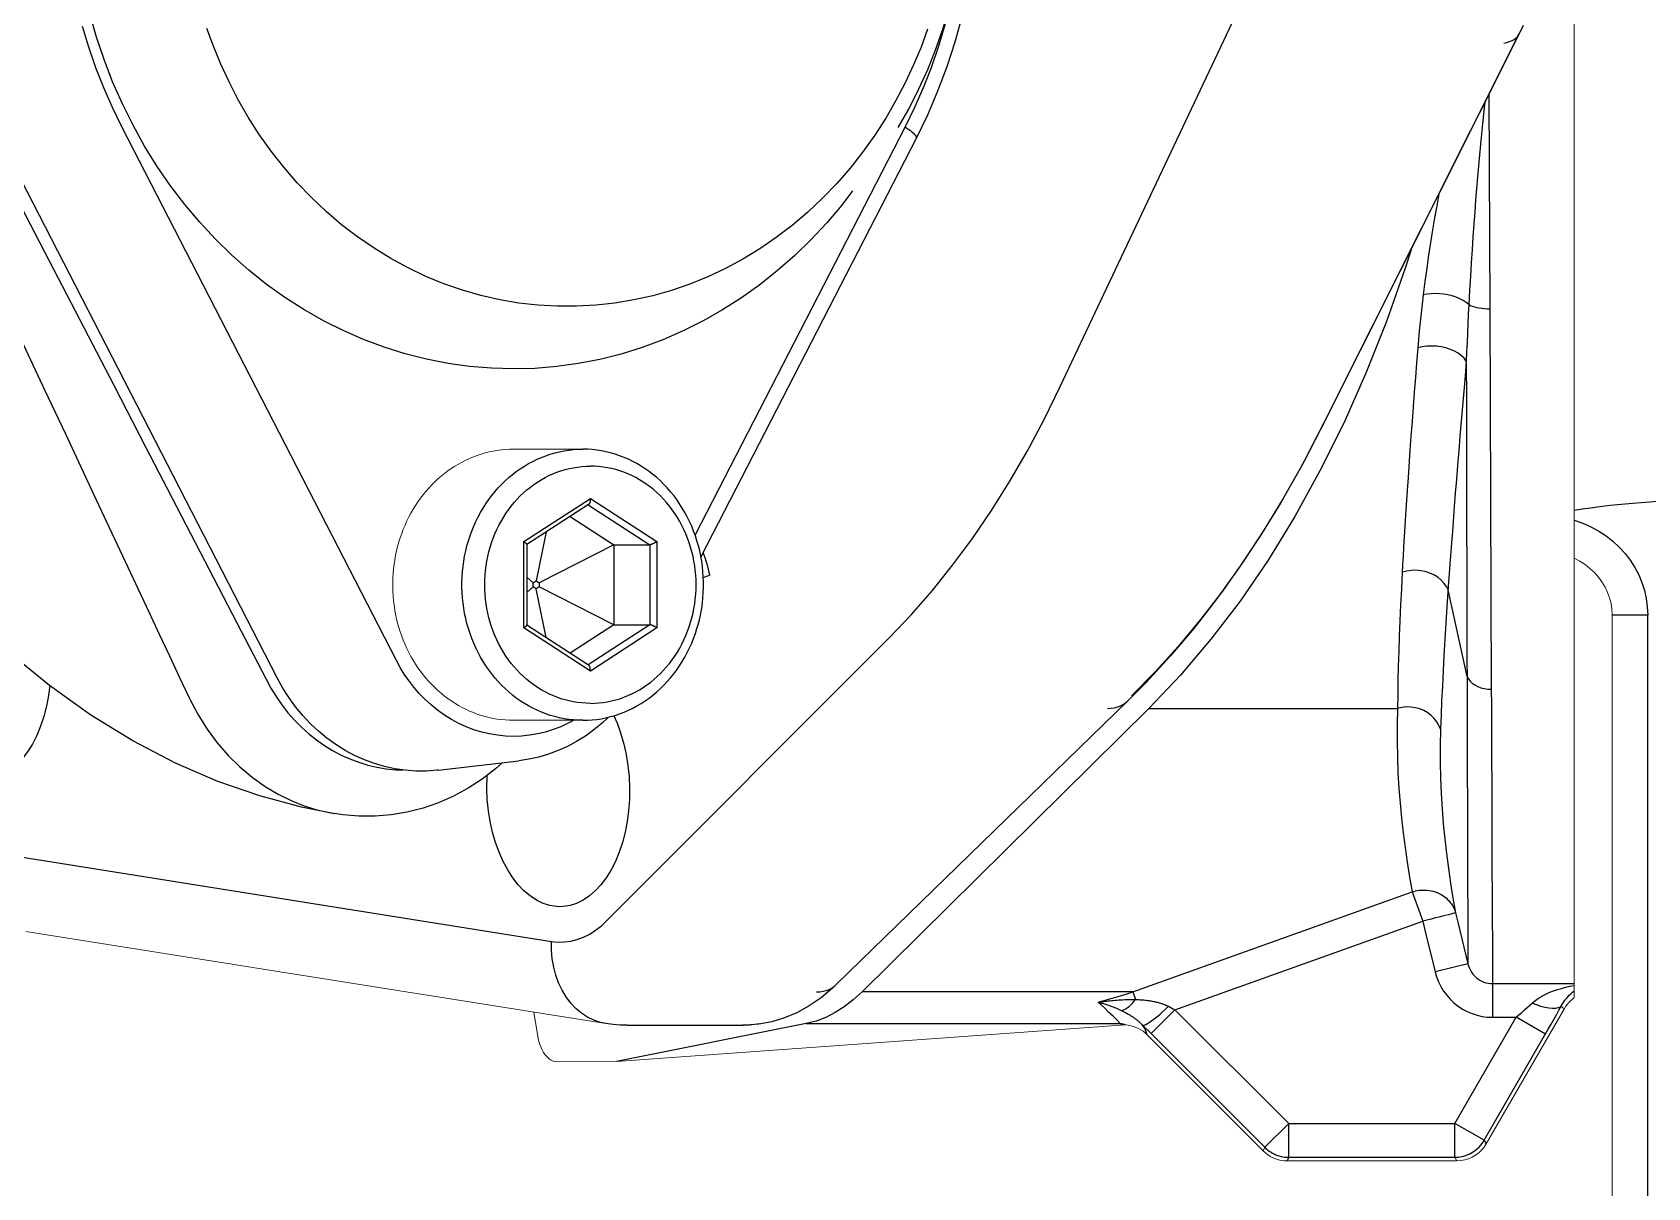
# Model space of a CAD drawing. Header units: millimetres. Extents: x 100 to 1590, y 100 to 694.
# Drawn here: x 1478.762 to 1479.656, y 501.759 to 502.399 of the extents above; entities that cross this region are included whole.
import ezdxf

# ---------------------------------------------------------------- set-up
doc = ezdxf.new("R2010")
doc.units = ezdxf.units.MM
doc.layers.add('DTM_AXIS', color=7, linetype='Continuous', lineweight=9)
doc.layers.add('OUTLINE', color=6, linetype='Continuous', lineweight=9)

msp = doc.modelspace()

# ---------------------------------------------------------------- linework, layer by layer
at = {"color": 9, "linetype": 'Continuous'}
for p, q in [((1479.33118, 502.20268), (1479.43438, 502.42119)), ((1479.58488, 502.39755), (1479.47521, 502.17904)), ((1479.58488, 502.39755), (1479.58548, 502.39866)), ((1479.58724, 502.40249), (1479.58489, 502.39755)), ((1479.56827, 502.36433), (1479.56876, 502.24575)), ((1478.96392, 502.05112), (1478.81201, 502.34644)), ((1479.24529, 502.34644), (1479.12911, 502.12059)), ((1479.56876, 502.24575), (1479.56961, 502.03523)), ((1479.5558, 502.21681), (1479.55508, 502.20851)), ((1479.55508, 502.20851), (1479.55367, 502.19192)), ((1479.47521, 502.17904), (1479.47723, 502.18276)), ((1478.79785, 502.14007), (1478.80941, 502.11538)), ((1479.03437, 502.11693), (1479.07121, 502.1408)), ((1479.06993, 502.13729), (1479.10401, 502.1152)), ((1479.07121, 502.1408), (1479.10805, 502.11693)), ((1478.80941, 502.11538), (1478.82685, 502.07808)), ((1479.03437, 502.0692), (1479.03437, 502.11693)), ((1479.10401, 502.1152), (1479.10401, 502.07093)), ((1479.10805, 502.11693), (1479.10805, 502.0692)), ((1479.1372, 502.09839), (1479.13368, 502.09697)), ((1479.5562, 502.04238), (1479.54572, 502.09019)), ((1479.65614, 502.07632), (1479.63647, 502.07632)), ((1479.07121, 502.04533), (1479.03437, 502.0692)), ((1479.10401, 502.07093), (1479.06993, 502.04884)), ((1479.10805, 502.0692), (1479.07121, 502.04533)), ((1479.08039, 501.90724), (1479.23688, 502.06412)), ((1478.84943, 502.03011), (1478.84975, 502.02944)), ((1479.38019, 502.02466), (1479.51775, 502.02466)), ((1479.56972, 502.00797), (1479.56976, 501.99888)), ((1479.56976, 501.99888), (1479.56983, 501.98076)), ((1479.55641, 501.96319), (1479.55646, 501.94635)), ((1478.72879, 501.94676), (1479.04974, 501.89576)), ((1479.55646, 501.94635), (1479.5565, 501.9303)), ((1479.56998, 501.94523), (1479.57012, 501.91243)), ((1479.5565, 501.9303), (1479.55658, 501.90861)), ((1479.37129, 501.86777), (1479.52589, 501.92313)), ((1479.52589, 501.92313), (1479.53166, 501.90702)), ((1479.57012, 501.91243), (1479.57023, 501.89151)), ((1479.39463, 501.85795), (1479.53166, 501.90702)), ((1479.53166, 501.90702), (1479.53306, 501.90129)), ((1479.54986, 501.91148), (1479.55127, 501.90573)), ((1479.55127, 501.90573), (1479.5567, 501.88338)), ((1479.55658, 501.90861), (1479.55665, 501.89132)), ((1479.53306, 501.90129), (1479.53848, 501.87898)), ((1479.55665, 501.89132), (1479.5567, 501.88338)), ((1479.57023, 501.89151), (1479.5703, 501.88037)), ((1479.5567, 501.88338), (1479.53848, 501.87898)), ((1479.5703, 501.88037), (1479.57036, 501.87236)), ((1479.37129, 501.86777), (1479.22151, 501.86777)), ((1479.37129, 501.86777), (1479.37278, 501.86361)), ((1479.57036, 501.87236), (1479.61555, 501.87236)), ((1479.57036, 501.87236), (1479.57036, 501.85374)), ((1479.61307, 501.8709), (1479.61555, 501.87136)), ((1479.35217, 501.86213), (1479.35362, 501.86233)), ((1479.35362, 501.86233), (1479.35518, 501.86253)), ((1479.39099, 501.85982), (1479.39463, 501.85795)), ((1479.58798, 501.85781), (1479.59222, 501.86161)), ((1479.16477, 501.85018), (1479.15922, 501.84945)), ((1479.19059, 501.85026), (1479.23551, 501.85026)), ((1479.36457, 501.85011), (1479.36219, 501.85249)), ((1479.38139, 501.84471), (1479.39463, 501.85795)), ((1479.39463, 501.85795), (1479.45752, 501.79506)), ((1479.54945, 501.79506), (1479.58333, 501.85374)), ((1479.57036, 501.85374), (1479.58333, 501.85374)), ((1479.59955, 501.84438), (1479.58333, 501.85374)), ((1479.15922, 501.84945), (1479.15568, 501.84932)), ((1479.37674, 501.84939), (1479.38139, 501.84471)), ((1479.38139, 501.84471), (1479.44428, 501.78182)), ((1479.44428, 501.78182), (1479.45752, 501.79506)), ((1479.45752, 501.79506), (1479.54945, 501.79506)), ((1479.45752, 501.77633), (1479.45752, 501.79506)), ((1479.54945, 501.77633), (1479.54945, 501.79506)), ((1479.56567, 501.78569), (1479.54945, 501.79506)), ((1479.56567, 501.78569), (1479.56683, 501.78368)), ((1479.45752, 501.77633), (1479.45668, 501.77432)), ((1479.45752, 501.77633), (1479.54945, 501.77633))]:
    msp.add_line(p, q, dxfattribs=at)
at = {"color": 7, "linetype": 'Continuous'}
for p, q in [((1479.47723, 502.18276), (1479.58548, 502.39866)), ((1478.898, 502.0415), (1478.74609, 502.33682)), ((1479.25141, 502.34), (1479.13234, 502.10853)), ((1479.46757, 502.16421), (1479.47723, 502.18276)), ((1479.48796, 502.18247), (1479.47485, 502.15603)), ((1479.47521, 502.17904), (1479.46607, 502.16144)), ((1479.46757, 502.16422), (1479.46384, 502.15732)), ((1479.46384, 502.15732), (1479.45295, 502.13818)), ((1479.4653, 502.16002), (1479.4547, 502.14118)), ((1479.07019, 502.13745), (1479.03606, 502.11533)), ((1479.45295, 502.13818), (1479.4416, 502.11974)), ((1479.4547, 502.14118), (1479.44383, 502.12327)), ((1479.05998, 502.13083), (1479.0841, 502.1152)), ((1479.04682, 502.12231), (1479.04123, 502.09528)), ((1479.44383, 502.12327), (1479.43253, 502.10606)), ((1479.03601, 502.1154), (1479.03601, 502.07073)), ((1479.0841, 502.1152), (1479.04294, 502.09417)), ((1479.0841, 502.1152), (1479.10401, 502.1152)), ((1479.0841, 502.1152), (1479.0841, 502.07093)), ((1479.03601, 502.09728), (1479.03952, 502.09417)), ((1479.03601, 502.08885), (1479.03952, 502.09196)), ((1479.03952, 502.09417), (1479.04123, 502.09528)), ((1479.03952, 502.09196), (1479.03952, 502.09417)), ((1479.04123, 502.09085), (1479.03952, 502.09196)), ((1479.04123, 502.09528), (1479.04294, 502.09417)), ((1479.04294, 502.09196), (1479.04123, 502.09085)), ((1479.04294, 502.09417), (1479.04294, 502.09196)), ((1479.0841, 502.07093), (1479.04294, 502.09196)), ((1479.04682, 502.06382), (1479.04123, 502.09085)), ((1479.65614, 501.6018), (1479.65614, 502.07632)), ((1478.87559, 502.07208), (1478.89179, 502.04081)), ((1479.03601, 502.07083), (1479.07019, 502.04868)), ((1479.0841, 502.07093), (1479.05998, 502.0553)), ((1479.0841, 502.07093), (1479.10401, 502.07093)), ((1478.89179, 502.04081), (1478.89445, 502.0359)), ((1479.3786, 502.03901), (1479.36839, 502.02872)), ((1479.20725, 501.87184), (1479.36839, 502.02872)), ((1479.38019, 502.02466), (1479.22151, 501.86777)), ((1478.98703, 501.99049), (1479.03157, 501.99566)), ((1478.92958, 501.96642), (1478.92977, 501.96639)), ((1479.19059, 501.85026), (1479.08571, 501.82922)), ((1479.23551, 501.85026), (1479.23473, 501.85011)), ((1479.36457, 501.85011), (1479.23473, 501.85011)), ((1479.09148, 501.84932), (1479.15569, 501.84932)), ((1479.15568, 501.84932), (1479.15556, 501.84932))]:
    msp.add_line(p, q, dxfattribs=at)
for points in [[(1479.25141, 502.63363), (1479.25766, 502.62076), (1479.26332, 502.60756), (1479.26839, 502.59407), (1479.27286, 502.58031), (1479.27671, 502.56631), (1479.27993, 502.55212), (1479.28251, 502.53777), (1479.28446, 502.5233), (1479.28576, 502.50873), (1479.28641, 502.49412), (1479.2864, 502.47948), (1479.28575, 502.46486), (1479.28445, 502.4503), (1479.28251, 502.43583), (1479.27992, 502.42148), (1479.2767, 502.4073), (1479.27285, 502.39331), (1479.26839, 502.37955), (1479.26332, 502.36606), (1479.25766, 502.35287), (1479.25141, 502.34)], [(1479.24156, 502.34604), (1479.24752, 502.35655), (1479.253, 502.36738), (1479.25801, 502.37849), (1479.26251, 502.38986), (1479.26652, 502.40147), (1479.27001, 502.41328), (1479.27298, 502.42526), (1479.27541, 502.4374), (1479.27731, 502.44965), (1479.27868, 502.46199), (1479.27949, 502.47439), (1479.27977, 502.48682)], [(1478.73462, 502.34402), (1478.75336, 502.30786), (1478.77179, 502.27232)], [(1478.77179, 502.27232), (1478.80766, 502.20312), (1478.82511, 502.16946), (1478.84225, 502.13641), (1478.87559, 502.07208)], [(1479.52521, 502.27845), (1479.52204, 502.26827), (1479.51161, 502.23871), (1479.50025, 502.21011), (1479.48796, 502.18247)], [(1479.06696, 502.01807), (1479.06436, 502.01812), (1479.06178, 502.01829), (1479.0592, 502.01857), (1479.05663, 502.01897), (1479.05408, 502.01947), (1479.05154, 502.02009), (1479.04903, 502.02081), (1479.04655, 502.02165), (1479.0441, 502.02259), (1479.04168, 502.02364), (1479.0393, 502.02479), (1479.03696, 502.02604), (1479.03467, 502.0274), (1479.03243, 502.02885), (1479.03023, 502.0304), (1479.0281, 502.03205), (1479.02602, 502.03379), (1479.024, 502.03561), (1479.02205, 502.03752), (1479.02016, 502.03952), (1479.01835, 502.0416), (1479.01661, 502.04375), (1479.01494, 502.04598), (1479.01335, 502.04828), (1479.01185, 502.05064), (1479.01042, 502.05307), (1479.00908, 502.05557), (1479.00783, 502.05811), (1479.00667, 502.06071), (1479.0056, 502.06336), (1479.00461, 502.06605), (1479.00373, 502.06879), (1479.00294, 502.07155), (1479.00224, 502.07436), (1479.00164, 502.07719), (1479.00115, 502.08004), (1479.00074, 502.08292), (1479.00044, 502.0858), (1479.00024, 502.0887), (1479.00014, 502.09161), (1479.00014, 502.09452), (1479.00024, 502.09743), (1479.00044, 502.10033), (1479.00074, 502.10322), (1479.00115, 502.10609), (1479.00164, 502.10894), (1479.00224, 502.11177), (1479.00294, 502.11458), (1479.00373, 502.11735), (1479.00461, 502.12008), (1479.0056, 502.12277), (1479.00667, 502.12542), (1479.00783, 502.12802), (1479.00908, 502.13057), (1479.01042, 502.13306), (1479.01185, 502.13549), (1479.01335, 502.13785), (1479.01494, 502.14015), (1479.01661, 502.14238), (1479.01835, 502.14453), (1479.02016, 502.14661), (1479.02205, 502.14861), (1479.024, 502.15052), (1479.02602, 502.15234), (1479.0281, 502.15408), (1479.03023, 502.15573), (1479.03243, 502.15728), (1479.03467, 502.15873), (1479.03696, 502.16009), (1479.0393, 502.16134), (1479.04168, 502.16249), (1479.0441, 502.16354), (1479.04655, 502.16448), (1479.04903, 502.16532), (1479.05154, 502.16604), (1479.05408, 502.16666), (1479.05663, 502.16716), (1479.0592, 502.16756), (1479.06178, 502.16784), (1479.06436, 502.16801), (1479.06696, 502.16807)], [(1479.06696, 502.01807), (1479.06955, 502.01812), (1479.07213, 502.01829), (1479.07471, 502.01857), (1479.07728, 502.01897), (1479.07983, 502.01947), (1479.08237, 502.02009), (1479.08488, 502.02081), (1479.08736, 502.02165), (1479.08981, 502.02259), (1479.09223, 502.02364), (1479.09461, 502.02479), (1479.09695, 502.02604), (1479.09924, 502.0274), (1479.10148, 502.02885), (1479.10368, 502.0304), (1479.10581, 502.03205), (1479.10789, 502.03379), (1479.10991, 502.03561), (1479.11186, 502.03752), (1479.11375, 502.03952), (1479.11556, 502.0416), (1479.1173, 502.04375), (1479.11897, 502.04598), (1479.12056, 502.04828), (1479.12206, 502.05064), (1479.12349, 502.05307), (1479.12483, 502.05557), (1479.12608, 502.05811), (1479.12724, 502.06071), (1479.12832, 502.06336), (1479.1293, 502.06605), (1479.13018, 502.06879), (1479.13097, 502.07155), (1479.13167, 502.07436), (1479.13227, 502.07719), (1479.13277, 502.08004), (1479.13317, 502.08292), (1479.13347, 502.0858), (1479.13367, 502.0887), (1479.13377, 502.09161), (1479.13377, 502.09452), (1479.13367, 502.09743), (1479.13347, 502.10033), (1479.13317, 502.10322), (1479.13277, 502.10609), (1479.13227, 502.10894), (1479.13167, 502.11177), (1479.13097, 502.11458), (1479.13018, 502.11735), (1479.1293, 502.12008), (1479.12832, 502.12277), (1479.12724, 502.12542), (1479.12608, 502.12802), (1479.12483, 502.13057), (1479.12349, 502.13306), (1479.12206, 502.13549), (1479.12056, 502.13785), (1479.11897, 502.14015), (1479.1173, 502.14238), (1479.11556, 502.14453), (1479.11375, 502.14661), (1479.11186, 502.14861), (1479.10991, 502.15052), (1479.10789, 502.15234), (1479.10581, 502.15408), (1479.10368, 502.15573), (1479.10148, 502.15728), (1479.09924, 502.15873), (1479.09695, 502.16009), (1479.09461, 502.16134), (1479.09223, 502.16249), (1479.08981, 502.16354), (1479.08736, 502.16448), (1479.08488, 502.16532), (1479.08237, 502.16604), (1479.07983, 502.16666), (1479.07728, 502.16716), (1479.07471, 502.16756), (1479.07213, 502.16784), (1479.06955, 502.16801), (1479.06696, 502.16807)], [(1479.07121, 502.02744), (1479.06885, 502.02749), (1479.0665, 502.02765), (1479.06416, 502.02792), (1479.06183, 502.02829), (1479.05951, 502.02877), (1479.05722, 502.02935), (1479.05494, 502.03003), (1479.05269, 502.03082), (1479.05048, 502.0317), (1479.04829, 502.03269), (1479.04614, 502.03378), (1479.04404, 502.03496), (1479.04198, 502.03623), (1479.03996, 502.0376), (1479.038, 502.03906), (1479.03609, 502.0406), (1479.03423, 502.04223), (1479.03244, 502.04394), (1479.03071, 502.04574), (1479.02904, 502.04761), (1479.02744, 502.04955), (1479.02592, 502.05156), (1479.02447, 502.05364), (1479.02309, 502.05579), (1479.02179, 502.05799), (1479.02057, 502.06025), (1479.01944, 502.06257), (1479.01839, 502.06493), (1479.01742, 502.06734), (1479.01654, 502.06979), (1479.01575, 502.07228), (1479.01505, 502.07481), (1479.01444, 502.07736), (1479.01392, 502.07994), (1479.0135, 502.08254), (1479.01317, 502.08515), (1479.01293, 502.08778), (1479.01279, 502.09042), (1479.01274, 502.09307), (1479.01279, 502.09571), (1479.01293, 502.09835), (1479.01317, 502.10098), (1479.0135, 502.10359), (1479.01392, 502.10619), (1479.01444, 502.10877), (1479.01505, 502.11132), (1479.01575, 502.11385), (1479.01654, 502.11634), (1479.01742, 502.11879), (1479.01839, 502.1212), (1479.01944, 502.12356), (1479.02057, 502.12588), (1479.02179, 502.12814), (1479.02309, 502.13034), (1479.02447, 502.13249), (1479.02592, 502.13457), (1479.02744, 502.13658), (1479.02904, 502.13852), (1479.03071, 502.14039), (1479.03244, 502.14219), (1479.03423, 502.1439), (1479.03609, 502.14553), (1479.038, 502.14707), (1479.03996, 502.14853), (1479.04198, 502.1499), (1479.04404, 502.15117), (1479.04614, 502.15235), (1479.04829, 502.15344), (1479.05048, 502.15443), (1479.05269, 502.15531), (1479.05494, 502.1561), (1479.05722, 502.15678), (1479.05951, 502.15736), (1479.06183, 502.15784), (1479.06416, 502.15821), (1479.0665, 502.15848), (1479.06885, 502.15864), (1479.07121, 502.15869)], [(1479.07121, 502.02744), (1479.07357, 502.02749), (1479.07592, 502.02765), (1479.07826, 502.02792), (1479.08059, 502.02829), (1479.08291, 502.02877), (1479.0852, 502.02935), (1479.08748, 502.03003), (1479.08973, 502.03082), (1479.09195, 502.0317), (1479.09413, 502.03269), (1479.09628, 502.03378), (1479.09838, 502.03496), (1479.10045, 502.03623), (1479.10246, 502.0376), (1479.10443, 502.03906), (1479.10634, 502.0406), (1479.10819, 502.04223), (1479.10999, 502.04394), (1479.11172, 502.04574), (1479.11338, 502.04761), (1479.11498, 502.04955), (1479.1165, 502.05156), (1479.11796, 502.05364), (1479.11933, 502.05579), (1479.12063, 502.05799), (1479.12185, 502.06025), (1479.12299, 502.06257), (1479.12404, 502.06493), (1479.12501, 502.06734), (1479.12588, 502.06979), (1479.12667, 502.07228), (1479.12738, 502.07481), (1479.12798, 502.07736), (1479.1285, 502.07994), (1479.12893, 502.08254), (1479.12926, 502.08515), (1479.12949, 502.08778), (1479.12964, 502.09042), (1479.12968, 502.09307), (1479.12964, 502.09571), (1479.12949, 502.09835), (1479.12926, 502.10098), (1479.12893, 502.10359), (1479.1285, 502.10619), (1479.12798, 502.10877), (1479.12738, 502.11132), (1479.12667, 502.11385), (1479.12588, 502.11634), (1479.12501, 502.11879), (1479.12404, 502.1212), (1479.12299, 502.12356), (1479.12185, 502.12588), (1479.12063, 502.12814), (1479.11933, 502.13034), (1479.11796, 502.13249), (1479.1165, 502.13457), (1479.11498, 502.13658), (1479.11338, 502.13852), (1479.11172, 502.14039), (1479.10999, 502.14219), (1479.10819, 502.1439), (1479.10634, 502.14553), (1479.10443, 502.14707), (1479.10246, 502.14853), (1479.10045, 502.1499), (1479.09838, 502.15117), (1479.09628, 502.15235), (1479.09413, 502.15344), (1479.09195, 502.15443), (1479.08973, 502.15531), (1479.08748, 502.1561), (1479.0852, 502.15678), (1479.08291, 502.15736), (1479.08059, 502.15784), (1479.07826, 502.15821), (1479.07592, 502.15848), (1479.07357, 502.15864), (1479.07121, 502.15869)], [(1479.47485, 502.15603), (1479.4609, 502.13078), (1479.44614, 502.10673), (1479.43067, 502.08407), (1479.41454, 502.06287), (1479.39771, 502.04307), (1479.38019, 502.02466)], [(1479.07121, 502.1408), (1479.07121, 502.14052), (1479.07119, 502.14024), (1479.07117, 502.13997), (1479.07114, 502.1397), (1479.0711, 502.13944), (1479.07106, 502.1392), (1479.071, 502.13896), (1479.07094, 502.13874), (1479.07088, 502.13853), (1479.07081, 502.13834), (1479.07073, 502.13817), (1479.07065, 502.13801), (1479.07057, 502.13787), (1479.07049, 502.13774), (1479.0704, 502.13763), (1479.07031, 502.13754), (1479.07022, 502.13747), (1479.07019, 502.13745)], [(1479.61555, 502.12872), (1479.62024, 502.12711), (1479.62474, 502.12512), (1479.62903, 502.12277), (1479.63309, 502.1201), (1479.63689, 502.11712), (1479.6404, 502.11386), (1479.6436, 502.11035), (1479.64648, 502.10661), (1479.649, 502.10267), (1479.65117, 502.09854), (1479.65296, 502.09427), (1479.65436, 502.08988), (1479.65535, 502.0854), (1479.65594, 502.08087), (1479.65614, 502.07632)], [(1479.4416, 502.11974), (1479.42982, 502.10203), (1479.41761, 502.08508), (1479.405, 502.06891), (1479.39198, 502.05355), (1479.3786, 502.03901)], [(1479.03437, 502.11693), (1479.03459, 502.11679), (1479.03479, 502.11665), (1479.03498, 502.11652), (1479.03515, 502.11638), (1479.03532, 502.11625), (1479.03546, 502.11613), (1479.03559, 502.11601), (1479.0357, 502.1159), (1479.03579, 502.1158), (1479.03587, 502.1157), (1479.03593, 502.11562), (1479.03597, 502.11554), (1479.036, 502.11547), (1479.03601, 502.1154), (1479.03601, 502.11539)], [(1479.10805, 502.11693), (1479.10782, 502.11679), (1479.1076, 502.11665), (1479.10736, 502.11652), (1479.10713, 502.11638), (1479.10689, 502.11625), (1479.10665, 502.11613), (1479.10642, 502.11601), (1479.10619, 502.1159), (1479.10596, 502.1158), (1479.10574, 502.1157), (1479.10553, 502.11562), (1479.10533, 502.11554), (1479.10514, 502.11547), (1479.10496, 502.1154), (1479.10479, 502.11535), (1479.10463, 502.1153), (1479.10448, 502.11527), (1479.10435, 502.11524), (1479.10422, 502.11522), (1479.10411, 502.11521), (1479.10401, 502.1152)], [(1479.43253, 502.10606), (1479.42084, 502.08958), (1479.40879, 502.07387), (1479.3964, 502.05896), (1479.38366, 502.04485), (1479.3706, 502.03155)], [(1478.92977, 501.96639), (1478.91142, 501.97003), (1478.88825, 501.97621), (1478.86503, 501.98427), (1478.84159, 501.99439), (1478.81809, 502.00665), (1478.79487, 502.02094), (1478.77192, 502.03732), (1478.74914, 502.05591), (1478.72663, 502.07666), (1478.70438, 502.0996)], [(1479.03437, 502.0692), (1479.03459, 502.06934), (1479.03479, 502.06948), (1479.03498, 502.06961), (1479.03515, 502.06975), (1479.03532, 502.06988), (1479.03546, 502.07), (1479.03559, 502.07012), (1479.0357, 502.07023), (1479.03579, 502.07033), (1479.03587, 502.07043), (1479.03593, 502.07051), (1479.03597, 502.07059), (1479.036, 502.07066), (1479.03601, 502.07073), (1479.03601, 502.07074)], [(1479.10805, 502.0692), (1479.10782, 502.06934), (1479.1076, 502.06948), (1479.10736, 502.06961), (1479.10713, 502.06975), (1479.10689, 502.06988), (1479.10665, 502.07), (1479.10642, 502.07012), (1479.10619, 502.07023), (1479.10596, 502.07033), (1479.10574, 502.07043), (1479.10553, 502.07051), (1479.10533, 502.07059), (1479.10514, 502.07066), (1479.10496, 502.07073), (1479.10479, 502.07078), (1479.10463, 502.07083), (1479.10448, 502.07086), (1479.10435, 502.07089), (1479.10422, 502.07091), (1479.10411, 502.07092), (1479.10401, 502.07093)], [(1479.07121, 502.04533), (1479.07121, 502.04561), (1479.07119, 502.04589), (1479.07117, 502.04616), (1479.07114, 502.04643), (1479.0711, 502.04669), (1479.07106, 502.04693), (1479.071, 502.04717), (1479.07094, 502.04739), (1479.07088, 502.0476), (1479.07081, 502.04779), (1479.07073, 502.04796), (1479.07065, 502.04812), (1479.07057, 502.04826), (1479.07049, 502.04839), (1479.0704, 502.0485), (1479.07031, 502.04859), (1479.07022, 502.04866), (1479.07019, 502.04868)], [(1478.98703, 501.99049), (1478.98634, 501.99041), (1478.98051, 501.99), (1478.97464, 501.99), (1478.96882, 501.99041), (1478.96305, 501.99124), (1478.95734, 501.99247), (1478.95171, 501.99411), (1478.94617, 501.99616), (1478.94073, 501.9986), (1478.93546, 502.00141), (1478.93038, 502.00459), (1478.92547, 502.00812), (1478.92079, 502.01199), (1478.91633, 502.0162), (1478.91209, 502.02073), (1478.90813, 502.02554), (1478.90447, 502.03059), (1478.9011, 502.03591), (1478.898, 502.0415)], [(1478.77214, 502.03716), (1478.77143, 502.03174), (1478.77028, 502.02586), (1478.76879, 502.02015), (1478.76699, 502.01475), (1478.76489, 502.00969), (1478.76248, 502.00494), (1478.75983, 502.00064), (1478.75693, 501.99679), (1478.7538, 501.9934), (1478.75051, 501.99054), (1478.74706, 501.98823), (1478.74346, 501.98646), (1478.7398, 501.98528), (1478.73608, 501.98469), (1478.73419, 501.98462)], [(1478.89445, 502.0359), (1478.89736, 502.03118), (1478.90051, 502.02665), (1478.90391, 502.02229), (1478.90756, 502.01812), (1478.9114, 502.01421), (1478.91544, 502.01057), (1478.91968, 502.00719), (1478.92407, 502.0041), (1478.92861, 502.00132), (1478.93332, 501.99884), (1478.93813, 501.99667), (1478.94304, 501.99483), (1478.94806, 501.9933), (1478.95313, 501.99211), (1478.95825, 501.99126), (1478.96343, 501.99075), (1478.96739, 501.99061)], [(1479.0812, 502.0198), (1479.07763, 502.01646), (1479.07312, 502.01275), (1479.06842, 502.00936), (1479.06353, 502.00632), (1479.05848, 502.00362), (1479.0533, 502.00128), (1479.04799, 501.99931), (1479.04259, 501.99771), (1479.03711, 501.99649), (1479.03157, 501.99566)], [(1479.08412, 502.02059), (1479.08614, 502.01605), (1479.08808, 502.01065), (1479.08973, 502.00494), (1479.09104, 501.99906), (1479.092, 501.99306), (1479.09262, 501.9869), (1479.0929, 501.98057)], [(1479.02245, 501.9946), (1479.01865, 501.99114), (1479.0113, 501.98547), (1479.00357, 501.98044), (1478.9955, 501.97608), (1478.98716, 501.97242), (1478.97862, 501.96948), (1478.9699, 501.96725), (1478.96103, 501.96575), (1478.95207, 501.96499), (1478.94309, 501.96499), (1478.93416, 501.96574), (1478.92956, 501.96643)], [(1479.01391, 501.98057), (1479.01402, 501.9869), (1479.01407, 501.9876)], [(1479.05432, 501.91495), (1479.05243, 501.91502), (1479.04869, 501.91561), (1479.045, 501.91679), (1479.04134, 501.91856), (1479.03783, 501.92087), (1479.03446, 501.92373), (1479.03124, 501.92712), (1479.02824, 501.93097), (1479.02547, 501.93527), (1479.02292, 501.94002), (1479.02068, 501.94508), (1479.01873, 501.95048), (1479.01708, 501.95619), (1479.01577, 501.96207), (1479.01481, 501.96807), (1479.01419, 501.97424), (1479.01391, 501.98057)], [(1479.0929, 501.98057), (1479.0928, 501.97424), (1479.09235, 501.96807), (1479.09156, 501.96207), (1479.09041, 501.95619), (1479.08892, 501.95048), (1479.08712, 501.94508), (1479.08502, 501.94002), (1479.08261, 501.93527), (1479.07996, 501.93097), (1479.07707, 501.92712), (1479.07393, 501.92373), (1479.07064, 501.92087), (1479.0672, 501.91856), (1479.06359, 501.91679), (1479.05993, 501.91561), (1479.05621, 501.91502), (1479.05432, 501.91495)], [(1479.22151, 501.86777), (1479.21666, 501.86336), (1479.21168, 501.85954), (1479.20659, 501.85633), (1479.20138, 501.85371), (1479.19604, 501.85169), (1479.19059, 501.85026)], [(1479.20725, 501.87184), (1479.20522, 501.86992), (1479.19885, 501.86457), (1479.19225, 501.86003)], [(1479.19225, 501.86003), (1479.18547, 501.8563), (1479.17856, 501.85338), (1479.17154, 501.85125), (1479.16447, 501.84991), (1479.15742, 501.84934), (1479.15556, 501.84932)], [(1479.09148, 501.84932), (1479.08763, 501.84944), (1479.08379, 501.84976), (1479.07983, 501.85028)], [(1479.3672, 501.84956), (1479.36668, 501.8497), (1479.36642, 501.84977), (1479.36617, 501.84984), (1479.36593, 501.8499), (1479.36565, 501.84996), (1479.36532, 501.85001), (1479.36497, 501.85006), (1479.36457, 501.85011)]]:
    msp.add_lwpolyline(points, dxfattribs=at)
at = {"color": 9, "linetype": 'Continuous'}
for points in [[(1479.27068, 502.41597), (1479.27019, 502.41377), (1479.26712, 502.40202), (1479.2636, 502.39042), (1479.25965, 502.37905), (1479.25529, 502.36795), (1479.2505, 502.35707), (1479.24529, 502.34644)], [(1479.21623, 502.31098), (1479.21026, 502.30316), (1479.20197, 502.29334), (1479.1933, 502.28402), (1479.18423, 502.27519), (1479.17476, 502.26686), (1479.16496, 502.25907), (1479.1548, 502.25182), (1479.1443, 502.24511), (1479.13354, 502.239), (1479.12252, 502.2335), (1479.11124, 502.2286), (1479.09979, 502.22433), (1479.08818, 502.22072), (1479.07639, 502.21774), (1479.06452, 502.21543), (1479.05257, 502.21378), (1479.04053, 502.21278), (1479.02849, 502.21246), (1479.01645, 502.2128), (1479.00441, 502.21381), (1478.99246, 502.21548), (1478.98059, 502.21781), (1478.96881, 502.22081), (1478.9572, 502.22444), (1478.94576, 502.22872), (1478.93448, 502.23364), (1478.92347, 502.23915), (1478.91272, 502.24528), (1478.90222, 502.252), (1478.89208, 502.25927), (1478.88228, 502.26707), (1478.87283, 502.27542), (1478.86377, 502.28426), (1478.8551, 502.2936), (1478.84683, 502.30343), (1478.83899, 502.31371), (1478.83158, 502.32449), (1478.82461, 502.33573), (1478.81817, 502.34728), (1478.81227, 502.35918), (1478.8069, 502.3714), (1478.80213, 502.38368), (1478.79797, 502.39603), (1478.79441, 502.40844)], [(1478.81201, 502.34644), (1478.8068, 502.35707), (1478.80201, 502.36795), (1478.79765, 502.37905), (1478.7937, 502.39041), (1478.79018, 502.40201)], [(1478.97044, 502.26832), (1478.96085, 502.27351), (1478.95152, 502.27923), (1478.94242, 502.28548), (1478.93357, 502.29226), (1478.92505, 502.29951), (1478.91686, 502.30726), (1478.90899, 502.31549), (1478.90155, 502.32406), (1478.89456, 502.33299), (1478.888, 502.34226), (1478.88193, 502.35173), (1478.87636, 502.36138), (1478.87128, 502.37122), (1478.86669, 502.38108), (1478.86261, 502.39096), (1478.85901, 502.40086)], [(1479.25773, 502.40046), (1479.25411, 502.39054), (1479.25, 502.38064), (1479.24538, 502.37077), (1479.24027, 502.36092), (1479.23468, 502.35127), (1479.22858, 502.34181), (1479.22199, 502.33254), (1479.21497, 502.32362), (1479.20752, 502.31507), (1479.19963, 502.30687), (1479.19142, 502.29914), (1479.18288, 502.29191), (1479.17402, 502.28516), (1479.16491, 502.27893), (1479.15556, 502.27324), (1479.14597, 502.26808), (1479.13618, 502.26347), (1479.12619, 502.25941), (1479.11602, 502.25591), (1479.10572, 502.25298), (1479.09529, 502.25063), (1479.08474, 502.24886), (1479.07415, 502.24768), (1479.06352, 502.24711), (1479.05284, 502.24712), (1479.04221, 502.24773), (1479.03162, 502.24893), (1479.02108, 502.25073), (1479.01066, 502.25311), (1479.00036, 502.25607), (1478.9902, 502.2596), (1478.98022, 502.26369), (1478.97044, 502.26832)], [(1479.5766, 502.39278), (1479.57825, 502.3931), (1479.57976, 502.39354), (1479.58112, 502.39411), (1479.58232, 502.3948), (1479.58335, 502.39561), (1479.58421, 502.39653), (1479.58488, 502.39755)], [(1479.56599, 502.35978), (1479.56587, 502.35875), (1479.56531, 502.35351), (1479.56474, 502.34809), (1479.56418, 502.34251), (1479.56363, 502.33677), (1479.56308, 502.33088), (1479.56253, 502.32484), (1479.562, 502.31867), (1479.56147, 502.31234), (1479.56095, 502.30589), (1479.56044, 502.29931), (1479.55993, 502.29254), (1479.55944, 502.28561), (1479.55895, 502.27851), (1479.55848, 502.27121), (1479.55802, 502.26369), (1479.55757, 502.25598), (1479.55715, 502.2481)], [(1479.24529, 502.34644), (1479.24636, 502.34572), (1479.24734, 502.34502), (1479.24825, 502.34433), (1479.24905, 502.34367), (1479.24975, 502.34303), (1479.25034, 502.34242), (1479.25082, 502.34186), (1479.25117, 502.34134), (1479.2514, 502.34088), (1479.25149, 502.34047), (1479.25146, 502.34013), (1479.25141, 502.34)], [(1479.54065, 502.30924), (1479.54062, 502.30909), (1479.53943, 502.30265), (1479.53828, 502.29608), (1479.53714, 502.28935), (1479.53603, 502.28249), (1479.53495, 502.27546), (1479.53392, 502.26826), (1479.53291, 502.26091), (1479.53193, 502.2534)], [(1479.53193, 502.2534), (1479.53133, 502.24834), (1479.53076, 502.24335), (1479.53024, 502.23843), (1479.52976, 502.23357), (1479.52932, 502.22878), (1479.52893, 502.22406)], [(1479.55715, 502.2481), (1479.55571, 502.24925), (1479.55403, 502.25031), (1479.55216, 502.25127), (1479.55012, 502.25211), (1479.54793, 502.25282), (1479.54565, 502.25339), (1479.5433, 502.2538), (1479.54093, 502.25405), (1479.53857, 502.25413), (1479.53626, 502.25405), (1479.53403, 502.25381), (1479.53193, 502.2534)], [(1479.55715, 502.2481), (1479.55688, 502.24276), (1479.55663, 502.23747), (1479.5564, 502.23223), (1479.55618, 502.22704), (1479.55598, 502.2219), (1479.5558, 502.21681)], [(1479.55715, 502.2481), (1479.55807, 502.24763), (1479.55912, 502.24721), (1479.56028, 502.24683), (1479.56154, 502.2465), (1479.56288, 502.24623), (1479.56429, 502.24602), (1479.56575, 502.24587), (1479.56725, 502.24578), (1479.56876, 502.24575)], [(1478.75221, 502.23727), (1478.76946, 502.20053), (1478.77509, 502.18855), (1478.78073, 502.17653), (1478.79785, 502.14007)], [(1479.5558, 502.21681), (1479.55466, 502.21835), (1479.55317, 502.2198), (1479.55138, 502.22113), (1479.54931, 502.22229), (1479.54702, 502.22329), (1479.54455, 502.22408), (1479.54195, 502.22465), (1479.53927, 502.225), (1479.53657, 502.22512), (1479.53391, 502.225), (1479.53135, 502.22464), (1479.52893, 502.22406)], [(1479.52893, 502.22406), (1479.52827, 502.21591), (1479.52764, 502.20777), (1479.52701, 502.19964), (1479.52639, 502.19148), (1479.52578, 502.18334), (1479.52519, 502.17535), (1479.52462, 502.16751)], [(1479.5558, 502.21681), (1479.55585, 502.19525), (1479.55589, 502.17416), (1479.55594, 502.15357), (1479.55598, 502.13351)], [(1479.23688, 502.06412), (1479.24881, 502.07663), (1479.26038, 502.08988), (1479.27161, 502.10387), (1479.28251, 502.11863), (1479.29306, 502.13413), (1479.30321, 502.1503), (1479.31294, 502.16709), (1479.32226, 502.18455), (1479.33118, 502.20268)], [(1479.55367, 502.19192), (1479.55227, 502.1753), (1479.5516, 502.16716), (1479.55094, 502.15916), (1479.55031, 502.15132), (1479.5497, 502.14374), (1479.54913, 502.13641)], [(1479.52462, 502.16751), (1479.52356, 502.15239), (1479.52308, 502.14522)], [(1479.52308, 502.14522), (1479.5222, 502.1317), (1479.5218, 502.12544), (1479.52112, 502.114)], [(1479.54913, 502.13641), (1479.54807, 502.12261), (1479.54759, 502.11622)], [(1479.61555, 502.13438), (1479.61985, 502.13503), (1479.62457, 502.1357), (1479.62974, 502.13638), (1479.63539, 502.13705), (1479.64148, 502.13769), (1479.64791, 502.13829), (1479.65467, 502.13883), (1479.66171, 502.13929), (1479.6689, 502.13966), (1479.67618, 502.13992), (1479.68353, 502.14008), (1479.6909, 502.14014)], [(1479.55598, 502.13351), (1479.55607, 502.09512), (1479.55612, 502.07687), (1479.55616, 502.05928)], [(1479.1372, 502.09839), (1479.13618, 502.10325), (1479.13475, 502.10804), (1479.1336, 502.11097)], [(1479.52112, 502.114), (1479.52082, 502.10893), (1479.52055, 502.10425), (1479.51987, 502.09087)], [(1479.54759, 502.11622), (1479.54673, 502.10453), (1479.54636, 502.09937), (1479.54602, 502.09459)], [(1479.54572, 502.09019), (1479.54475, 502.09215), (1479.54345, 502.094), (1479.54185, 502.09569), (1479.53998, 502.0972), (1479.53787, 502.09849), (1479.53557, 502.09954), (1479.53312, 502.10032), (1479.53056, 502.10083), (1479.52796, 502.10105), (1479.52535, 502.10097), (1479.5228, 502.10061), (1479.52034, 502.09996)], [(1479.54602, 502.09459), (1479.5451, 502.08088), (1479.54451, 502.07175), (1479.54396, 502.06278), (1479.54345, 502.054), (1479.54297, 502.04541), (1479.54255, 502.03701), (1479.54216, 502.02881), (1479.54183, 502.02083), (1479.54153, 502.01308)], [(1479.51987, 502.09087), (1479.51944, 502.08193), (1479.51906, 502.07317), (1479.51872, 502.06459), (1479.51842, 502.0562), (1479.51818, 502.048), (1479.51798, 502.04001), (1479.51784, 502.03222), (1479.51775, 502.02466)], [(1478.82685, 502.07808), (1478.83261, 502.06578), (1478.83827, 502.05372), (1478.84388, 502.04183), (1478.84943, 502.03011)], [(1479.55616, 502.05928), (1479.55622, 502.03356), (1479.55625, 502.0247), (1479.55627, 502.01581), (1479.55629, 502.00695), (1479.55631, 501.99812), (1479.55634, 501.98929)], [(1479.06206, 502.01807), (1479.05898, 502.0164), (1479.05484, 502.0145), (1479.05062, 502.01289), (1479.0463, 502.01156), (1479.04195, 502.01052), (1479.03756, 502.00978), (1479.03312, 502.00933), (1479.02869, 502.00918), (1479.02426, 502.00933), (1479.01983, 502.00977), (1479.01543, 502.0105), (1479.01108, 502.01153), (1479.00677, 502.01286), (1479.00254, 502.01446), (1478.9984, 502.01636), (1478.99434, 502.01855), (1478.99044, 502.02097), (1478.98668, 502.02366), (1478.98308, 502.02658), (1478.97969, 502.02969), (1478.9765, 502.03298), (1478.97352, 502.03644), (1478.97077, 502.04), (1478.96825, 502.04361), (1478.96597, 502.04732), (1478.96392, 502.05112)], [(1479.5562, 502.04238), (1479.55693, 502.04104), (1479.5579, 502.03978), (1479.55911, 502.03865), (1479.56052, 502.03764), (1479.56212, 502.03679), (1479.56386, 502.03611), (1479.56571, 502.03562), (1479.56764, 502.03532), (1479.56961, 502.03523)], [(1478.84975, 502.02944), (1478.8542, 502.02105), (1478.85921, 502.0131), (1478.86474, 502.00564), (1478.8708, 501.99865), (1478.87731, 501.99224), (1478.88412, 501.98652), (1478.8912, 501.9815), (1478.89848, 501.97719), (1478.90574, 501.97363), (1478.91286, 501.9708), (1478.91983, 501.9686)], [(1479.35738, 502.02466), (1479.35928, 502.02474), (1479.3611, 502.025), (1479.36282, 502.02544), (1479.36445, 502.02606), (1479.36595, 502.02684), (1479.36733, 502.02779), (1479.36839, 502.02872)], [(1479.56961, 502.03523), (1479.56965, 502.02618), (1479.56972, 502.00797)], [(1479.51775, 502.02466), (1479.51754, 502.01547), (1479.51751, 502.00647), (1479.51765, 501.99764), (1479.51799, 501.98902), (1479.51849, 501.98059), (1479.51914, 501.97224), (1479.51993, 501.964), (1479.52086, 501.95584), (1479.52192, 501.94769), (1479.52311, 501.93951), (1479.52443, 501.93132), (1479.52589, 501.92313)], [(1479.54153, 502.01308), (1479.54068, 502.01521), (1479.53953, 502.01722), (1479.53808, 502.01908), (1479.53638, 502.02074), (1479.53445, 502.02219), (1479.53232, 502.0234), (1479.53004, 502.02434), (1479.52764, 502.02499), (1479.52517, 502.02536), (1479.52266, 502.02543), (1479.52017, 502.02519), (1479.51775, 502.02466)], [(1479.54153, 502.01308), (1479.54135, 502.0038), (1479.54134, 501.99483), (1479.5415, 501.98611), (1479.54185, 501.97754), (1479.54238, 501.96906), (1479.54304, 501.96071), (1479.54384, 501.95248), (1479.54479, 501.94429), (1479.54586, 501.93612), (1479.54706, 501.92794), (1479.5484, 501.91973), (1479.54986, 501.91148)], [(1479.55634, 501.98929), (1479.55638, 501.97181), (1479.55641, 501.96319)], [(1479.56983, 501.98076), (1479.5699, 501.96281), (1479.56994, 501.95396), (1479.56998, 501.94523)], [(1478.91983, 501.9686), (1478.92666, 501.96697), (1478.92958, 501.96642)], [(1479.52589, 501.92313), (1479.52679, 501.92341), (1479.52774, 501.92365), (1479.52873, 501.92384), (1479.52976, 501.924), (1479.53082, 501.9241), (1479.5319, 501.92415), (1479.53301, 501.92414), (1479.53414, 501.92407), (1479.53527, 501.92393), (1479.5364, 501.92373), (1479.53752, 501.92346), (1479.53863, 501.92312), (1479.53972, 501.92272), (1479.54077, 501.92225), (1479.5418, 501.92172), (1479.54278, 501.92113), (1479.54372, 501.92047), (1479.54461, 501.91977), (1479.54544, 501.91901), (1479.54622, 501.9182), (1479.54694, 501.91735), (1479.5476, 501.91646), (1479.54819, 501.91552), (1479.54872, 501.91455), (1479.54917, 501.91355), (1479.54955, 501.91253), (1479.54986, 501.91148)], [(1479.04974, 501.89576), (1479.05332, 501.8954), (1479.05688, 501.89546), (1479.0604, 501.89593), (1479.06392, 501.89682), (1479.06741, 501.89813), (1479.07081, 501.89983), (1479.0741, 501.90191), (1479.07729, 501.90438), (1479.08039, 501.90724)], [(1479.54986, 501.91148), (1479.54963, 501.91152), (1479.54913, 501.91138), (1479.54834, 501.91111), (1479.54727, 501.91081), (1479.54594, 501.91052), (1479.54436, 501.91013), (1479.54259, 501.90968), (1479.54063, 501.90922), (1479.53852, 501.9087), (1479.53629, 501.90811), (1479.53399, 501.90754), (1479.53166, 501.90702)], [(1479.07982, 501.85028), (1479.07685, 501.85091), (1479.07318, 501.85215), (1479.06966, 501.85386), (1479.06633, 501.85603), (1479.06322, 501.85863), (1479.06037, 501.86164), (1479.0578, 501.86503), (1479.05555, 501.86875), (1479.05364, 501.87277), (1479.05209, 501.87705), (1479.05091, 501.88153), (1479.05012, 501.88618), (1479.04973, 501.89094), (1479.04974, 501.89576)], [(1479.53848, 501.87898), (1479.53931, 501.87612), (1479.54037, 501.87339), (1479.54166, 501.87078), (1479.54318, 501.86828), (1479.54493, 501.86591), (1479.54686, 501.86373), (1479.54898, 501.86172), (1479.55129, 501.8599), (1479.55372, 501.85831), (1479.55629, 501.85694), (1479.55898, 501.8558), (1479.56174, 501.8549), (1479.56455, 501.85427), (1479.56742, 501.85388), (1479.57036, 501.85374)], [(1479.5567, 501.88338), (1479.55705, 501.88215), (1479.5575, 501.88095), (1479.55806, 501.8798), (1479.55872, 501.8787), (1479.55946, 501.87767), (1479.56029, 501.87671), (1479.5612, 501.87584), (1479.56219, 501.87505), (1479.56323, 501.87435), (1479.56433, 501.87376), (1479.56548, 501.87326), (1479.56667, 501.87287), (1479.56788, 501.87259), (1479.56912, 501.87242), (1479.57036, 501.87236)], [(1479.19624, 501.86777), (1479.19814, 501.86786), (1479.19996, 501.86812), (1479.20168, 501.86856), (1479.20331, 501.86918), (1479.20481, 501.86996), (1479.20619, 501.87091), (1479.20725, 501.87184)], [(1479.35217, 501.86213), (1479.3554, 501.863), (1479.35861, 501.8639), (1479.36181, 501.86482), (1479.36499, 501.86578), (1479.36815, 501.86676), (1479.37129, 501.86777)], [(1479.59222, 501.86161), (1479.59357, 501.86274), (1479.59503, 501.86382), (1479.59662, 501.86485), (1479.59832, 501.86582), (1479.60014, 501.86672), (1479.60205, 501.86757), (1479.60407, 501.86836), (1479.60618, 501.86909), (1479.60839, 501.86976), (1479.61069, 501.87036), (1479.61307, 501.8709)], [(1479.60903, 501.8612), (1479.60968, 501.86224), (1479.61038, 501.86323), (1479.61114, 501.86419), (1479.61193, 501.8651), (1479.61277, 501.86597), (1479.61366, 501.86679), (1479.61459, 501.86758), (1479.61555, 501.86831)], [(1479.35217, 501.86213), (1479.35261, 501.86202), (1479.35306, 501.86189), (1479.35353, 501.86176), (1479.35401, 501.86163), (1479.35451, 501.86148), (1479.35503, 501.86133), (1479.35556, 501.86116), (1479.35611, 501.86099), (1479.35668, 501.86081), (1479.35726, 501.86062), (1479.35786, 501.86041), (1479.35848, 501.8602), (1479.35911, 501.85997), (1479.35976, 501.85973), (1479.36043, 501.85947), (1479.36112, 501.8592), (1479.36183, 501.85891), (1479.36255, 501.85861), (1479.3633, 501.85829), (1479.36406, 501.85794), (1479.36484, 501.85758)], [(1479.36219, 501.85249), (1479.36036, 501.85429), (1479.3581, 501.85649), (1479.35537, 501.85911), (1479.35217, 501.86213)], [(1479.35518, 501.86253), (1479.356, 501.86263), (1479.35684, 501.86272), (1479.35772, 501.86282), (1479.35861, 501.86291), (1479.35954, 501.86301), (1479.36049, 501.86309), (1479.36147, 501.86318), (1479.36248, 501.86326), (1479.36351, 501.86333), (1479.36457, 501.8634), (1479.36566, 501.86346), (1479.36678, 501.86352), (1479.36792, 501.86356), (1479.3691, 501.86359), (1479.3703, 501.86361), (1479.37152, 501.86362), (1479.37278, 501.86361)], [(1479.36484, 501.85758), (1479.3657, 501.85776), (1479.36658, 501.85808), (1479.36748, 501.85852), (1479.36838, 501.85909), (1479.36928, 501.85977), (1479.37018, 501.86057), (1479.37107, 501.86148), (1479.37194, 501.8625), (1479.37278, 501.86361)], [(1479.37278, 501.86361), (1479.37338, 501.86359), (1479.37399, 501.86356), (1479.37463, 501.86353), (1479.37528, 501.86349), (1479.37596, 501.86345), (1479.37664, 501.86339), (1479.37734, 501.86333), (1479.37804, 501.86326), (1479.37874, 501.86318), (1479.37943, 501.8631), (1479.38012, 501.863), (1479.38079, 501.8629), (1479.38144, 501.86279), (1479.38207, 501.86268), (1479.38269, 501.86256), (1479.38329, 501.86244), (1479.38388, 501.86231), (1479.38445, 501.86218), (1479.38502, 501.86204), (1479.38557, 501.86189), (1479.38611, 501.86173), (1479.38665, 501.86157), (1479.38717, 501.8614), (1479.3877, 501.86122), (1479.38823, 501.86103), (1479.38877, 501.86083), (1479.38931, 501.86061), (1479.38986, 501.86036), (1479.39042, 501.8601), (1479.39099, 501.85982)], [(1479.37674, 501.84939), (1479.37715, 501.84934), (1479.37775, 501.84948), (1479.37853, 501.84981), (1479.37947, 501.85033), (1479.38057, 501.85103), (1479.38181, 501.8519), (1479.38316, 501.85293), (1479.38462, 501.8541), (1479.38615, 501.85539), (1479.38774, 501.85679), (1479.38936, 501.85827), (1479.39099, 501.85982)], [(1479.56567, 501.78569), (1479.60114, 501.84715), (1479.60269, 501.84987), (1479.6042, 501.85252), (1479.60565, 501.85511), (1479.60706, 501.85765), (1479.60903, 501.8612)], [(1479.60843, 501.86012), (1479.60763, 501.8594), (1479.60651, 501.8589), (1479.60508, 501.85861), (1479.60338, 501.85856), (1479.60145, 501.85874), (1479.59931, 501.85914), (1479.59703, 501.85976), (1479.59465, 501.86059), (1479.59222, 501.86161)], [(1479.36484, 501.85758), (1479.36522, 501.85739), (1479.36562, 501.8572), (1479.36603, 501.85699), (1479.36646, 501.85678), (1479.36689, 501.85655), (1479.36733, 501.85632), (1479.36778, 501.85607), (1479.36824, 501.85582), (1479.36869, 501.85556), (1479.36914, 501.8553), (1479.36958, 501.85503), (1479.37001, 501.85477), (1479.37044, 501.8545), (1479.37085, 501.85423), (1479.37125, 501.85396), (1479.37164, 501.8537), (1479.37203, 501.85343), (1479.3724, 501.85316), (1479.37277, 501.85289), (1479.37313, 501.85261), (1479.37349, 501.85234), (1479.37384, 501.85205), (1479.37419, 501.85177), (1479.37454, 501.85147), (1479.37489, 501.85117), (1479.37524, 501.85085), (1479.37561, 501.85051), (1479.37598, 501.85016), (1479.37636, 501.84978), (1479.37674, 501.84939)], [(1479.58333, 501.85374), (1479.58493, 501.85512), (1479.58647, 501.85647), (1479.58798, 501.85781)], [(1479.37905, 501.8442), (1479.37907, 501.84464), (1479.37893, 501.84524), (1479.37862, 501.84602), (1479.37816, 501.84698), (1479.37753, 501.8481), (1479.37674, 501.84939)], [(1479.44428, 501.78182), (1479.4449, 501.78123), (1479.44556, 501.78065), (1479.44626, 501.7801), (1479.44701, 501.77956), (1479.4478, 501.77905), (1479.44864, 501.77858), (1479.44951, 501.77814), (1479.45042, 501.77773), (1479.45136, 501.77738), (1479.45234, 501.77707), (1479.45334, 501.77681), (1479.45436, 501.7766), (1479.4554, 501.77645), (1479.45645, 501.77636), (1479.45752, 501.77633)], [(1479.54945, 501.77633), (1479.55038, 501.77636), (1479.55132, 501.77643), (1479.55229, 501.77655), (1479.55328, 501.77673), (1479.55429, 501.77697), (1479.55529, 501.77727), (1479.5563, 501.77764), (1479.55731, 501.77807), (1479.5583, 501.77856), (1479.55927, 501.77912), (1479.56022, 501.77975), (1479.56114, 501.78044), (1479.56202, 501.78118), (1479.56285, 501.78199), (1479.56364, 501.78285), (1479.56437, 501.78375), (1479.56505, 501.7847), (1479.56567, 501.78569)]]:
    msp.add_lwpolyline(points, dxfattribs=at)
at = {"layer": 'DTM_AXIS', "color": 7, "linetype": 'Continuous'}
for p, q in [((1479.02865, 502.16807), (1479.06696, 502.16807)), ((1479.02865, 502.01807), (1479.06696, 502.01807))]:
    msp.add_line(p, q, dxfattribs=at)
msp.add_lwpolyline([(1479.02865, 502.01807), (1479.02639, 502.01811), (1479.02414, 502.01824), (1479.02189, 502.01845), (1479.01965, 502.01875), (1479.01742, 502.01913), (1479.0152, 502.0196), (1479.013, 502.02015), (1479.01081, 502.02079), (1479.00864, 502.0215), (1479.0065, 502.0223), (1479.00439, 502.02318), (1479.0023, 502.02414), (1479.00024, 502.02518), (1478.99821, 502.0263), (1478.99622, 502.02749), (1478.99427, 502.02876), (1478.99235, 502.0301), (1478.99047, 502.03151), (1478.98864, 502.03299), (1478.98686, 502.03454), (1478.98512, 502.03616), (1478.98343, 502.03784), (1478.9818, 502.03959), (1478.98022, 502.04139), (1478.97869, 502.04326), (1478.97722, 502.04518), (1478.97581, 502.04716), (1478.97446, 502.04919), (1478.97316, 502.05127), (1478.97194, 502.05339), (1478.97078, 502.05556), (1478.96968, 502.05778), (1478.96865, 502.06004), (1478.96769, 502.06233), (1478.9668, 502.06466), (1478.96598, 502.06702), (1478.96524, 502.06941), (1478.96456, 502.07183), (1478.96396, 502.07427), (1478.96343, 502.07673), (1478.96297, 502.07921), (1478.9626, 502.08171), (1478.96229, 502.08422), (1478.96206, 502.08674), (1478.96191, 502.08927), (1478.96183, 502.0918), (1478.96183, 502.09433), (1478.96191, 502.09686), (1478.96206, 502.09939), (1478.96229, 502.10191), (1478.9626, 502.10442), (1478.96297, 502.10692), (1478.96343, 502.1094), (1478.96396, 502.11186), (1478.96456, 502.1143), (1478.96524, 502.11672), (1478.96598, 502.11911), (1478.9668, 502.12147), (1478.96769, 502.1238), (1478.96865, 502.12609), (1478.96968, 502.12835), (1478.97078, 502.13057), (1478.97194, 502.13274), (1478.97316, 502.13486), (1478.97446, 502.13694), (1478.97581, 502.13897), (1478.97722, 502.14095), (1478.97869, 502.14287), (1478.98022, 502.14474), (1478.9818, 502.14654), (1478.98343, 502.14829), (1478.98512, 502.14997), (1478.98686, 502.15159), (1478.98864, 502.15314), (1478.99047, 502.15462), (1478.99235, 502.15603), (1478.99427, 502.15737), (1478.99622, 502.15864), (1478.99821, 502.15983), (1479.00024, 502.16095), (1479.0023, 502.16199), (1479.00439, 502.16295), (1479.0065, 502.16383), (1479.00864, 502.16463), (1479.01081, 502.16534), (1479.013, 502.16598), (1479.0152, 502.16653), (1479.01742, 502.167), (1479.01965, 502.16738), (1479.02189, 502.16768), (1479.02414, 502.16789), (1479.02639, 502.16802), (1479.02865, 502.16807)], dxfattribs=at)
at = {"layer": 'OUTLINE'}
for p, q in [((1479.61555, 501.86462), (1479.61555, 503.10556)), ((1479.63647, 501.6018), (1479.63647, 502.07632)), ((1479.07983, 501.85028), (1478.75887, 501.90129)), ((1479.61013, 501.85868), (1479.56683, 501.78368)), ((1479.04218, 501.84309), (1479.04, 501.85661)), ((1479.36459, 501.84949), (1479.08571, 501.82922)), ((1479.44344, 501.7798), (1479.37905, 501.8442)), ((1479.08571, 501.82922), (1479.05312, 501.82911)), ((1479.44428, 501.78182), (1479.44344, 501.7798)), ((1479.55062, 501.77432), (1479.45668, 501.77432)), ((1479.54945, 501.77633), (1479.55062, 501.77432))]:
    msp.add_line(p, q, dxfattribs=at)
for points in [[(1479.63647, 502.07632), (1479.63632, 502.07957), (1479.63585, 502.0827), (1479.63506, 502.08581), (1479.63396, 502.08885), (1479.63256, 502.0918), (1479.63086, 502.09461), (1479.62889, 502.09728), (1479.62664, 502.0998), (1479.62417, 502.10212), (1479.62147, 502.10423), (1479.6186, 502.1061), (1479.61555, 502.10771)], [(1479.61013, 501.85868), (1479.60986, 501.8587), (1479.60961, 501.85877), (1479.60938, 501.85886), (1479.60917, 501.85899), (1479.60898, 501.85915), (1479.60881, 501.85935), (1479.60866, 501.85957), (1479.60854, 501.85983), (1479.60843, 501.86012)], [(1479.61013, 501.85868), (1479.61085, 501.85982), (1479.61165, 501.86091), (1479.61252, 501.86194), (1479.61347, 501.86291), (1479.61448, 501.8638), (1479.61555, 501.86462)], [(1479.04218, 501.84309), (1479.04258, 501.84109), (1479.04309, 501.83922), (1479.04371, 501.83747), (1479.04445, 501.83584), (1479.04531, 501.83432), (1479.04624, 501.83299), (1479.04726, 501.83184), (1479.04835, 501.83086), (1479.04949, 501.8301), (1479.05066, 501.82956), (1479.05187, 501.82923), (1479.05312, 501.82911)], [(1479.3672, 501.84956), (1479.36693, 501.84956), (1479.36666, 501.84956), (1479.36638, 501.84956), (1479.36609, 501.84956), (1479.36579, 501.84955), (1479.3655, 501.84954), (1479.3652, 501.84952), (1479.3649, 501.84951), (1479.36459, 501.84949)], [(1479.3672, 501.84956), (1479.36869, 501.84939), (1479.37016, 501.84911), (1479.37161, 501.84871), (1479.37301, 501.84819), (1479.37438, 501.84757), (1479.37568, 501.84684), (1479.37693, 501.846), (1479.3781, 501.84507), (1479.37919, 501.84405)], [(1479.44344, 501.7798), (1479.44465, 501.7787), (1479.44594, 501.7777), (1479.44732, 501.77682), (1479.44877, 501.77607), (1479.45028, 501.77544), (1479.45184, 501.77495), (1479.45343, 501.7746), (1479.45505, 501.77439), (1479.45668, 501.77432)], [(1479.55062, 501.77432), (1479.55279, 501.77444), (1479.55494, 501.77482), (1479.55702, 501.77544), (1479.55902, 501.77631), (1479.56091, 501.77739), (1479.56265, 501.77869), (1479.56424, 501.78019), (1479.56564, 501.78186), (1479.56683, 501.78368)]]:
    msp.add_lwpolyline(points, dxfattribs=at)

doc.saveas('drawing.dxf')
